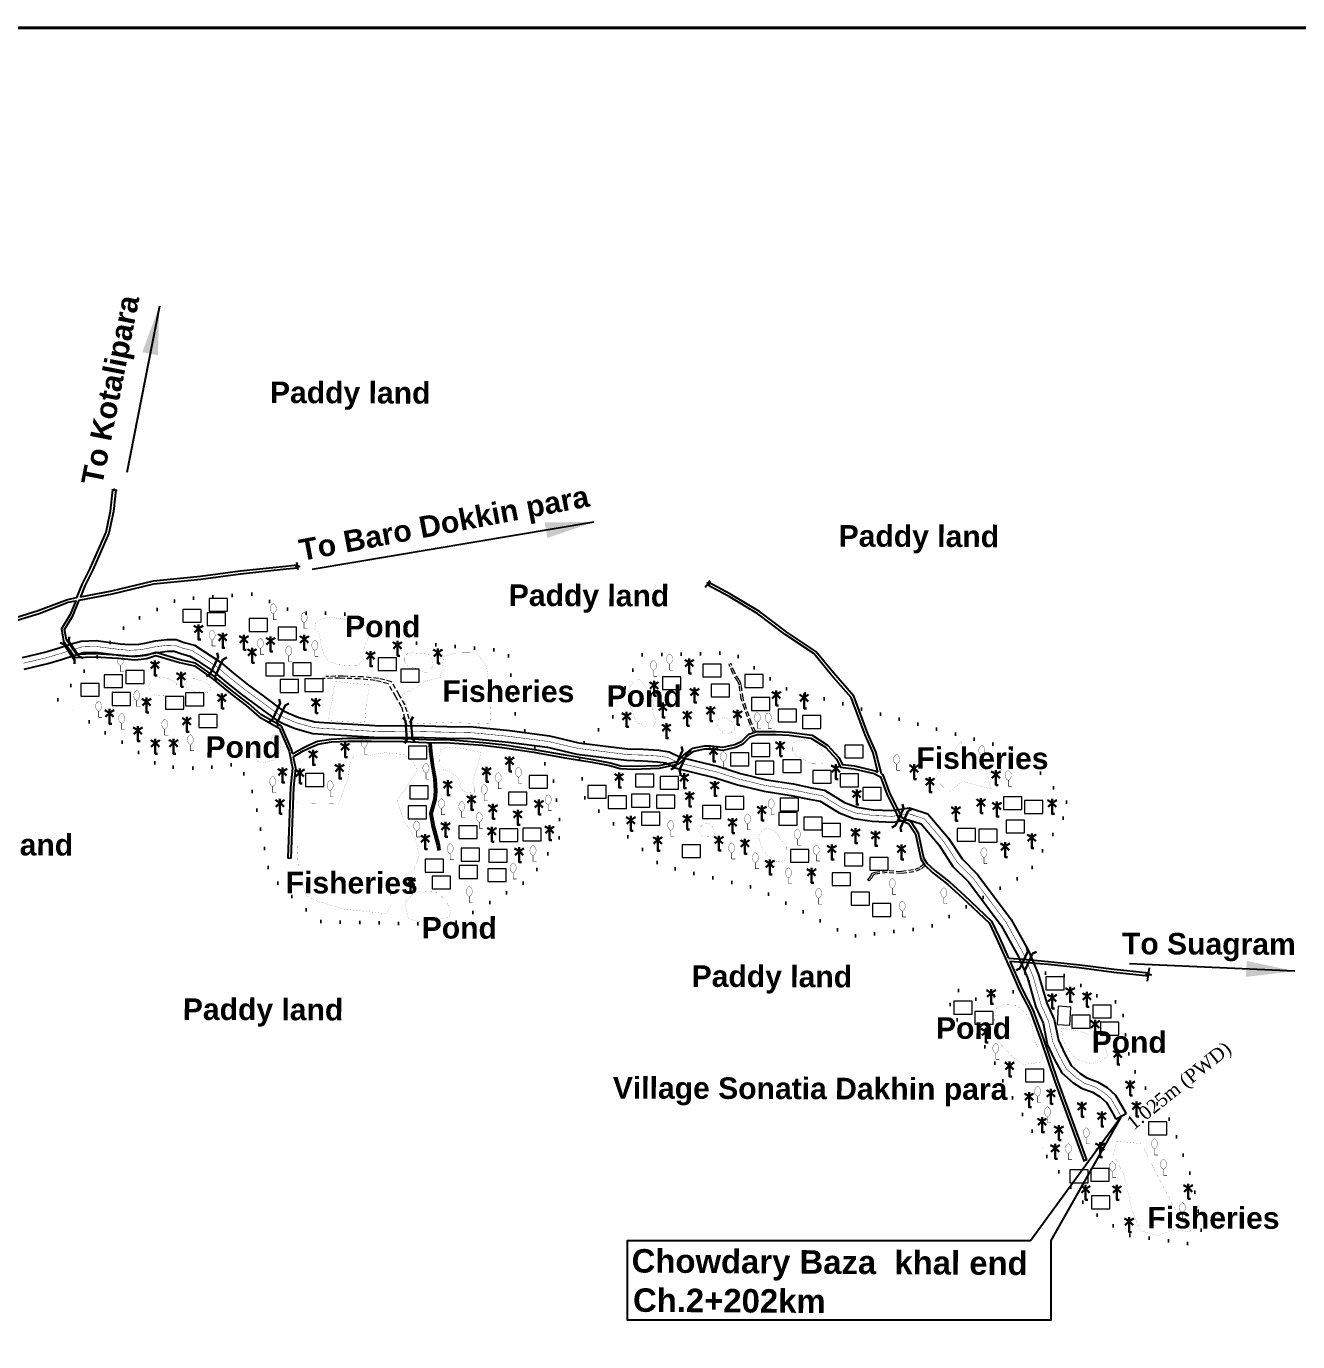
# Model space of a CAD drawing. Header units: millimetres. Extents: x -60726 to 103, y -105149 to -48.
# Drawn here: x -53379 to -52068, y -101695 to -100337 of the extents above; entities that cross this region are included whole.
import ezdxf

# ---------------------------------------------------------------- set-up
doc = ezdxf.new("R2010")
doc.units = ezdxf.units.MM
doc.header["$MEASUREMENT"] = 0
for name, pattern in [('DASHED2', [0.375, 0.25, -0.125]), ('DOT2', [0.125, 0, -0.125]), ('HIDDENX2', [0.75, 0.5, -0.25]), ('PHANTOM2', [1.25, 0.625, -0.125, 0.125, -0.125, 0.125, -0.125])]:
    doc.linetypes.add(name, pattern=pattern)
for name, color, linetype in [('BC RD', 31, 'Continuous'), ('boundary', 7, 'Continuous'), ('HBB RD', 241, 'Continuous'), ('Home Stead', 151, 'Continuous'), ('Khal', 4, 'Continuous'), ('Proposed khal', 1, 'Continuous'), ('TEXT', 5, 'Continuous'), ('Trees', 77, 'Continuous')]:
    doc.layers.add(name, color=color, linetype=linetype)
for name, color, linetype, lineweight in [('Bridge or Culvert', 7, 'Continuous', 25), ('Earthan Road', 7, 'DASHED2', 9), ('HOUSE', 144, 'Continuous', 18), ('OUTLINE', 7, 'Continuous', 15), ('Pond or Ditch', 7, 'Continuous', 9)]:
    doc.layers.add(name, color=color, linetype=linetype, lineweight=lineweight)
doc.styles.add('b', font='times.ttf')
doc.styles.get("Standard").update_dxf_attribs({"font": 'arial.ttf'})
doc.styles.add('sum', font='arialbd.ttf')
doc.dimstyles.get("Standard").update_dxf_attribs({"dimtxt": 0.18, "dimasz": 0.18, "dimexe": 0.18, "dimexo": 0.0625, "dimgap": 0.09, "dimtad": 0, "dimtih": 1, "dimtoh": 1, "dimdec": 4, "dimzin": 0, "dimdsep": 46, "dimtxsty": 'Standard', "dimblk": 'DATUMBLANK', "dimcen": 0.09, "dimadec": 0, "dimazin": 0, "dimtfac": 1, "dimtdec": 4, "dimtofl": 0, "dimtmove": 0, "dimatfit": 3, "dimfxl": 1, "dimtolj": 1, "dimtzin": 0, "dimarcsym": 0})

# ---------------------------------------------------------------- blocks, each defined once
blk = doc.blocks.new('A$C3B865840')
at = {"layer": 'Bridge or Culvert', "color": 7, "linetype": 'Continuous', "lineweight": 30}
for points in [[(0, 43.6), (13.8, 33.1), (91.3, 33.3), (105, 44.2)], [(0.2, 0), (13.9, 10.6), (91.4, 10.9), (105.2, 0.2)]]:
    blk.add_lwpolyline(points, dxfattribs=at)
blk = doc.blocks.new('A$C1E4700C2')
at = {"layer": 'Trees', "color": 3, "lineweight": 30}
blk.add_lwpolyline([(3.05, 9.9), (3.05, 0), (4.58, 0)], dxfattribs=at)
for centre, start, end in [((-8.91, -8.18), 41.24911, 62.67823), ((15.01, -8.18), 117.32177, 138.75089)]:
    blk.add_arc(centre, 19.42, start, end, dxfattribs=at)
blk = doc.blocks.new('A$C064D229B')
at = {"layer": 'Trees', "color": 3, "linetype": 'Continuous', "const_width": 0.179}
blk.add_lwpolyline([(1.97, 3.81, 0.606435), (1.97, 10.01, 0.606435)], format="xyb", close=True, dxfattribs=at)
at = {"layer": 'Trees', "color": 3, "linetype": 'Continuous', "const_width": 0.319}
for points in [[(1.97, 3.81), (1.97, 0.16)], [(1.97, 0.16), (4.13, 0.16)]]:
    blk.add_lwpolyline(points, dxfattribs=at)
blk = doc.blocks.new('_DatumBlank')
at = {"color": 0, "linetype": 'ByBlock', "lineweight": -2}
for p, q in [((0, 0.577), (-1, 0)), ((0, -0.577), (0, 0.577)), ((-1, 0), (0, -0.577))]:
    blk.add_line(p, q, dxfattribs=at)

msp = doc.modelspace()

# ---------------------------------------------------------------- linework, layer by layer
at = {"layer": 'BC RD', "lineweight": 25, "ltscale": 0.1}
for points in [[(-53404.7, -100951.8), (-53367.1, -100940.4), (-53336.9, -100928.8), (-53327.1, -100926.9), (-53321.7, -100913.5), (-53313.6, -100897), (-53297.1, -100859.4), (-53292.4, -100837.6), (-53290.2, -100815.6)], [(-53287.2, -100815.9), (-53289.4, -100838.1), (-53294.3, -100860.3), (-53310.9, -100898.3), (-53318.9, -100914.7), (-53323.5, -100926.2), (-53291.2, -100920), (-53248.3, -100909.6), (-53199.6, -100904.8), (-53158.8, -100899.3), (-53111.6, -100894.4), (-53099.9, -100893.2)], [(-53291.1, -100815.5), (-53289.1, -100815.7), (-53288.9, -100815.1), (-53289, -100816.4), (-53288.8, -100815.7), (-53285.8, -100816)], [(-53099.1, -100898.3), (-53099.5, -100895.2), (-53101.4, -100895), (-53097.7, -100894.8), (-53099.8, -100894.6), (-53100.2, -100890.7)], [(-53104.7, -101088), (-53105.4, -101084.3), (-53116.1, -101059.6), (-53137.5, -101047.5), (-53150.6, -101035.8), (-53165, -101025), (-53186.2, -101007.8), (-53204.7, -100994.6), (-53220.7, -100991.1), (-53245.8, -100983.7), (-53255.8, -100986.6), (-53267.3, -100988.2), (-53285, -100986.4), (-53308.3, -100984.9), (-53327.5, -100985.6), (-53338, -100970.6), (-53339.9, -100959.7), (-53331.4, -100945.7), (-53324.9, -100929.5), (-53290.6, -100922.9), (-53247.8, -100912.6), (-53199.2, -100907.8), (-53158.5, -100902.3), (-53111.3, -100897.4), (-53099.4, -100896.2)], [(-52679.1, -100916.3), (-52676.3, -100912.7), (-52677.3, -100911.6), (-52674.7, -100913.2), (-52675.9, -100912), (-52674, -100909.4)], [(-52501.1, -101106.9), (-52506, -101087.1), (-52514.1, -101068.5), (-52528.6, -101030), (-52549.2, -101006.6), (-52567.1, -100984.7), (-52596.6, -100965), (-52624.9, -100943.6), (-52655.3, -100925.6), (-52677, -100913.6)], [(-52497.5, -101108.9), (-52503.2, -101086.1), (-52511.3, -101067.4), (-52525.9, -101028.5), (-52546.9, -101004.6), (-52565.1, -100982.4), (-52594.9, -100962.6), (-52623.3, -100941.1), (-52653.9, -100923), (-52675.3, -100911.2)], [(-53403.6, -100954.6), (-53366.1, -100943.2), (-53336.1, -100931.7), (-53328.4, -100930.2), (-53334.1, -100944.3), (-53343, -100959.1), (-53340.9, -100971.8), (-53329, -100988.6), (-53308.4, -100987.9), (-53285.3, -100989.4), (-53267.2, -100991.3), (-53255.1, -100989.6), (-53245.8, -100986.8), (-53221.4, -100994), (-53205.9, -100997.4), (-53188.1, -101010.2), (-53166.9, -101027.3), (-53152.5, -101038.1), (-53139.3, -101050), (-53118.4, -101061.7), (-53108.3, -101085.2), (-53104.8, -101102.9), (-53106.8, -101122.4), (-53109.6, -101195.5)], [(-53104.7, -101088), (-53095.1, -101082.5), (-53086.9, -101078.5), (-53079.2, -101075.1), (-53064.9, -101072.9), (-53047.7, -101071.9), (-53023.5, -101071.9), (-52991, -101072.4), (-52958.7, -101073.8), (-52946.9, -101073.3), (-52932.6, -101074.3), (-52908.1, -101076.3), (-52885.7, -101079), (-52855.4, -101083.6), (-52823.6, -101089.3), (-52795.2, -101093.8), (-52777.1, -101097.3), (-52766.2, -101100.5), (-52753.9, -101101), (-52726.7, -101100), (-52707.9, -101095.9), (-52701.3, -101089.3), (-52691.9, -101082.4), (-52680, -101079.9), (-52673.2, -101080), (-52660.9, -101081.2), (-52648.7, -101078.6), (-52641.5, -101075), (-52634.3, -101067.9), (-52626.2, -101065.2), (-52605.9, -101065.1), (-52592.4, -101065.8), (-52569, -101069), (-52553.1, -101079.1), (-52541.2, -101091.8), (-52537.5, -101099), (-52525.3, -101100.5), (-52503.8, -101105.5), (-52501.1, -101106.9)], [(-53104.1, -101091.1), (-53093.7, -101085.1), (-53085.6, -101081.2), (-53078.3, -101078), (-53064.6, -101075.9), (-53047.6, -101074.9), (-53023.5, -101074.9), (-52991.1, -101075.4), (-52958.7, -101076.8), (-52946.9, -101076.3), (-52932.8, -101077.3), (-52908.4, -101079.3), (-52886.1, -101082), (-52855.9, -101086.5), (-52824.1, -101092.2), (-52795.8, -101096.8), (-52777.8, -101100.2), (-52766.7, -101103.4), (-52753.9, -101104), (-52726.3, -101103), (-52706.4, -101098.6), (-52699.3, -101091.6), (-52690.6, -101085.2), (-52679.7, -101082.9), (-52673.3, -101083), (-52660.8, -101084.3), (-52647.7, -101081.4), (-52639.7, -101077.5), (-52632.7, -101070.5), (-52625.7, -101068.2), (-52605.9, -101068.1), (-52592.7, -101068.7), (-52570.1, -101071.9), (-52555, -101081.4), (-52543.6, -101093.5), (-52539.5, -101101.8), (-52525.8, -101103.5), (-52504.9, -101108.3), (-52498.3, -101111.8), (-52491.5, -101130.5), (-52483.8, -101145.4), (-52479.1, -101155.7), (-52469.3, -101160.5), (-52462.4, -101170.7), (-52456.7, -101196.6), (-52453, -101202.7), (-52444.4, -101210.8), (-52428.9, -101222.9), (-52414.2, -101236.3), (-52386.3, -101262.4), (-52378.3, -101279.3), (-52363.6, -101312.4), (-52354.9, -101332.3), (-52344, -101353.4), (-52332.9, -101383.5), (-52318.7, -101426.3), (-52288.8, -101508)], [(-53104.1, -101091.1), (-53101.8, -101102.8), (-53103.8, -101122.6), (-53106.6, -101195.7)], [(-52497.5, -101108.9), (-52495.9, -101109.7), (-52488.8, -101129.3), (-52481.1, -101144.1), (-52476.8, -101153.5), (-52467.2, -101158.1), (-52459.6, -101169.5), (-52453.9, -101195.5), (-52450.7, -101200.8), (-52442.4, -101208.5), (-52427, -101220.6), (-52412.2, -101234.1), (-52383.8, -101260.6), (-52375.5, -101278.1), (-52366.3, -101298.9)], [(-53110.1, -101195.5), (-53106.1, -101195.7)], [(-52366.3, -101298.9), (-52350.9, -101300.1), (-52325.3, -101302.3), (-52292.9, -101305.7), (-52257.3, -101310.4), (-52221.6, -101314.1)], [(-52364.9, -101302), (-52360.8, -101311.2), (-52352.2, -101331), (-52341.3, -101352.1), (-52330.1, -101382.5), (-52315.9, -101425.3), (-52286, -101507)], [(-52364.9, -101302), (-52351.1, -101303), (-52325.5, -101305.3), (-52293.3, -101308.6), (-52257.7, -101313.4), (-52222.1, -101317.1)], [(-52223, -101322.6), (-52222, -101316.2), (-52224.4, -101315.4), (-52219.2, -101316.1), (-52221.8, -101315.3), (-52221, -101308.9)], [(-52289.2, -101508.2), (-52285.5, -101506.8)]]:
    msp.add_lwpolyline(points, dxfattribs=at)
at = {"layer": 'boundary', "color": 0, "const_width": 2.96}
msp.add_lwpolyline([(-54504.6, -100339), (-51259.4, -100339), (-51259.4, -102652.2), (-54504.6, -102652.2), (-54504.6, -100339)], dxfattribs=at)
at = {"layer": 'Earthan Road', "color": 7, "linetype": 'HIDDENX2', "ltscale": 10}
for points in [[(-52629.3, -101065.7), (-52633.1, -101056.9), (-52638.8, -101041.4), (-52642, -101031.3), (-52643.3, -101023), (-52643.9, -101017.3), (-52645.9, -101012.8), (-52650.8, -101004.8), (-52654.6, -100995.4)], [(-52627.4, -101065.1), (-52631.3, -101056.2), (-52636.9, -101040.7), (-52640.1, -101030.8), (-52641.3, -101022.7), (-52641.9, -101016.8), (-52644.1, -101011.8), (-52649, -101003.9), (-52652.8, -100994.7)], [(-52986.4, -101059.1), (-52992.3, -101039.4), (-52998.3, -101029.2), (-53002, -101022.8), (-53006.1, -101015.8), (-53019.6, -101012.3), (-53036, -101010.8), (-53056.1, -101010.1), (-53073.8, -101010.3)], [(-52982.4, -101059.1), (-52988.9, -101037.3), (-52994.8, -101027.1), (-52998.6, -101020.7), (-53002.7, -101013.8), (-53016.2, -101010.3), (-53032.6, -101008.8), (-53052.7, -101008), (-53070.3, -101008.3)], [(-52453.5, -101201.8), (-52458.3, -101205.8), (-52464.4, -101207.9), (-52477.1, -101209.7), (-52491.6, -101208.7), (-52504.2, -101210.5), (-52507.4, -101211.7), (-52509.1, -101214.8), (-52511.7, -101218)], [(-52452.3, -101203.4), (-52457.3, -101207.6), (-52463.9, -101209.9), (-52477, -101211.7), (-52491.5, -101210.7), (-52503.7, -101212.4), (-52506, -101213.3), (-52507.4, -101215.9), (-52510.2, -101219.3)], [(-52510.2, -101219.3), (-52511.7, -101218)]]:
    msp.add_lwpolyline(points, dxfattribs=at)
at = {"layer": 'HBB RD', "lineweight": 25, "ltscale": 0.1}
for points in [[(-52964, -101077.1), (-52963.5, -101085.4), (-52961.6, -101099.9), (-52959.1, -101114.4), (-52958.2, -101126.7), (-52958.9, -101134.9), (-52963.3, -101149.6), (-52960.7, -101163.3), (-52955.6, -101182.3), (-52954.7, -101187.8)], [(-52962, -101077.2), (-52961.5, -101085.3), (-52959.6, -101099.6), (-52957.1, -101114.2), (-52956.2, -101126.7), (-52956.9, -101135.3), (-52961.2, -101149.7), (-52958.8, -101162.9), (-52953.6, -101181.9), (-52952.7, -101187.5)]]:
    msp.add_lwpolyline(points, dxfattribs=at)
at = {"layer": 'Home Stead', "color": 7, "linetype": 'DOT2', "lineweight": 50, "ltscale": 159.474072, "flags": 128}
for points in [[(-53346.8, -101032.4), (-53275.1, -100953.9), (-53222.5, -100928.7), (-53146.7, -100923.2), (-53100.3, -100943), (-53054.1, -100943), (-53028.1, -100951), (-52980.8, -100973.7), (-52882.5, -100981.9), (-52875, -101048), (-52836.3, -101112.6), (-52827.2, -101171.4), (-52860.1, -101217.6), (-52940.5, -101264.3), (-53077.7, -101261.2), (-53128.3, -101213.8), (-53144.4, -101131.8), (-53159.7, -101098.2), (-53198.8, -101103.5), (-53241, -101101.2), (-53279.3, -101076.7), (-53296.9, -101067.5), (-53346.8, -101032.4)], [(-52774.4, -101050), (-52810.4, -101082.5), (-52803.1, -101134.9), (-52725, -101203.3), (-52625, -101227.2), (-52529.2, -101276.5), (-52449, -101267.6), (-52344.9, -101210.1), (-52302.5, -101142.4), (-52353.2, -101086), (-52598.4, -101020.3), (-52650.4, -100984.1), (-52747.2, -100986.1), (-52774.4, -101050)], [(-52326.7, -101503.5), (-52307.3, -101528.3), (-52283.6, -101558.5), (-52244.1, -101584.6), (-52180.4, -101593.4), (-52167.2, -101578.9), (-52176.5, -101528.4), (-52199.3, -101466.7), (-52223.6, -101435.5), (-52240.6, -101408.8), (-52247.9, -101363.7), (-52248, -101346.5), (-52279.1, -101336.6), (-52300.6, -101320.5), (-52317.7, -101313), (-52335.6, -101315.2), (-52354.9, -101332.3), (-52390.1, -101339.7), (-52397.4, -101342.7), (-52420.4, -101330.9), (-52428.9, -101352.7), (-52407.1, -101375.1), (-52385.9, -101395.1), (-52371.5, -101426.9), (-52326.7, -101503.5)]]:
    msp.add_lwpolyline(points, dxfattribs=at)
at = {"layer": 'HOUSE'}
for points in [[(-53190.8, -100941), (-53171.9, -100941), (-53171.9, -100927.8), (-53190.8, -100927.8), (-53190.8, -100941)], [(-53217.9, -100952.3), (-53199, -100952.3), (-53199, -100939.1), (-53217.9, -100939.1), (-53217.9, -100952.3)], [(-53192.7, -100955.8), (-53173.8, -100955.8), (-53173.8, -100942.5), (-53192.7, -100942.5), (-53192.7, -100955.8)], [(-53149.6, -100961.9), (-53130.7, -100961.9), (-53130.7, -100948.6), (-53149.6, -100948.6), (-53149.6, -100961.9)], [(-53119.6, -100970.6), (-53100.7, -100970.6), (-53100.7, -100957.4), (-53119.6, -100957.4), (-53119.6, -100970.6)], [(-53132.2, -101007.8), (-53113.3, -101007.8), (-53113.3, -100994.5), (-53132.2, -100994.5), (-53132.2, -101007.8)], [(-53104.6, -101007.4), (-53085.7, -101007.4), (-53085.7, -100994.2), (-53104.6, -100994.2), (-53104.6, -101007.4)], [(-53016.4, -101002.1), (-52997.5, -101002.1), (-52997.5, -100988.9), (-53016.4, -100988.9), (-53016.4, -101002.1)], [(-52681.6, -101008.7), (-52662.7, -101008.7), (-52662.7, -100995.5), (-52681.6, -100995.5), (-52681.6, -101008.7)], [(-53299.1, -101019.8), (-53280.2, -101019.8), (-53280.2, -101006.6), (-53299.1, -101006.6), (-53299.1, -101019.8)], [(-53276.6, -101015.4), (-53257.7, -101015.4), (-53257.7, -101002.2), (-53276.6, -101002.2), (-53276.6, -101015.4)], [(-53117.5, -101024.7), (-53098.6, -101024.7), (-53098.6, -101011.4), (-53117.5, -101011.4), (-53117.5, -101024.7)], [(-53092.2, -101023.8), (-53073.3, -101023.8), (-53073.3, -101010.6), (-53092.2, -101010.6), (-53092.2, -101023.8)], [(-52993.2, -101014.2), (-52974.3, -101014.2), (-52974.3, -101000.9), (-52993.2, -101000.9), (-52993.2, -101014.2)], [(-52723.2, -101021.9), (-52704.3, -101021.9), (-52704.3, -101008.6), (-52723.2, -101008.6), (-52723.2, -101021.9)], [(-52638.2, -101019.7), (-52619.3, -101019.7), (-52619.3, -101006.4), (-52638.2, -101006.4), (-52638.2, -101019.7)], [(-53323.2, -101028.7), (-53304.3, -101028.7), (-53304.3, -101015.5), (-53323.2, -101015.5), (-53323.2, -101028.7)], [(-53290.9, -101038.2), (-53272, -101038.2), (-53272, -101025), (-53290.9, -101025), (-53290.9, -101038.2)], [(-53215.1, -101038.6), (-53196.2, -101038.6), (-53196.2, -101025.3), (-53215.1, -101025.3), (-53215.1, -101038.6)], [(-52673.1, -101029.3), (-52654.2, -101029.3), (-52654.2, -101016.1), (-52673.1, -101016.1), (-52673.1, -101029.3)], [(-53235.9, -101042.2), (-53217, -101042.2), (-53217, -101028.9), (-53235.9, -101028.9), (-53235.9, -101042.2)], [(-52631.4, -101043.3), (-52612.5, -101043.3), (-52612.5, -101030.1), (-52631.4, -101030.1), (-52631.4, -101043.3)], [(-53201.3, -101061), (-53182.4, -101061), (-53182.4, -101047.7), (-53201.3, -101047.7), (-53201.3, -101061)], [(-52603.8, -101055.2), (-52584.9, -101055.2), (-52584.9, -101041.9), (-52603.8, -101041.9), (-52603.8, -101055.2)], [(-52578.9, -101062), (-52560, -101062), (-52560, -101048.7), (-52578.9, -101048.7), (-52578.9, -101062)], [(-52985.2, -101093.4), (-52966.3, -101093.4), (-52966.3, -101080.1), (-52985.2, -101080.1), (-52985.2, -101093.4)], [(-52631.3, -101090.8), (-52612.4, -101090.8), (-52612.4, -101077.5), (-52631.3, -101077.5), (-52631.3, -101090.8)], [(-52535, -101092.4), (-52516.1, -101092.4), (-52516.1, -101079.2), (-52535, -101079.2), (-52535, -101092.4)], [(-52653.1, -101100.4), (-52634.2, -101100.4), (-52634.2, -101087.2), (-52653.1, -101087.2), (-52653.1, -101100.4)], [(-52599.1, -101107.5), (-52580.2, -101107.5), (-52580.2, -101094.3), (-52599.1, -101094.3), (-52599.1, -101107.5)], [(-53091.3, -101121.7), (-53072.4, -101121.7), (-53072.4, -101108.5), (-53091.3, -101108.5), (-53091.3, -101121.7)], [(-52627.2, -101109.1), (-52608.3, -101109.1), (-52608.3, -101095.8), (-52627.2, -101095.8), (-52627.2, -101109.1)], [(-52568.1, -101118.4), (-52549.2, -101118.4), (-52549.2, -101105.2), (-52568.1, -101105.2), (-52568.1, -101118.4)], [(-52539.9, -101122.1), (-52521, -101122.1), (-52521, -101108.9), (-52539.9, -101108.9), (-52539.9, -101122.1)], [(-52983.9, -101134.5), (-52965, -101134.5), (-52965, -101121.3), (-52983.9, -101121.3), (-52983.9, -101134.5)], [(-52860.7, -101123.5), (-52841.8, -101123.5), (-52841.8, -101110.3), (-52860.7, -101110.3), (-52860.7, -101123.5)], [(-52800.2, -101134), (-52781.3, -101134), (-52781.3, -101120.8), (-52800.2, -101120.8), (-52800.2, -101134)], [(-52751, -101122.3), (-52732.1, -101122.3), (-52732.1, -101109.1), (-52751, -101109.1), (-52751, -101122.3)], [(-52725.7, -101124.7), (-52706.8, -101124.7), (-52706.8, -101111.5), (-52725.7, -101111.5), (-52725.7, -101124.7)], [(-52881.9, -101140.9), (-52863, -101140.9), (-52863, -101127.7), (-52881.9, -101127.7), (-52881.9, -101140.9)], [(-52779.1, -101144.6), (-52760.2, -101144.6), (-52760.2, -101131.3), (-52779.1, -101131.3), (-52779.1, -101144.6)], [(-52755.2, -101143.1), (-52736.3, -101143.1), (-52736.3, -101129.9), (-52755.2, -101129.9), (-52755.2, -101143.1)], [(-52729.3, -101144.1), (-52710.4, -101144.1), (-52710.4, -101130.9), (-52729.3, -101130.9), (-52729.3, -101144.1)], [(-52658.1, -101145.2), (-52639.2, -101145.2), (-52639.2, -101132), (-52658.1, -101132), (-52658.1, -101145.2)], [(-52601.7, -101147), (-52582.8, -101147), (-52582.8, -101133.7), (-52601.7, -101133.7), (-52601.7, -101147)], [(-52516.6, -101136), (-52497.7, -101136), (-52497.7, -101122.8), (-52516.6, -101122.8), (-52516.6, -101136)], [(-52371.6, -101145.6), (-52352.7, -101145.6), (-52352.7, -101132.4), (-52371.6, -101132.4), (-52371.6, -101145.6)], [(-52985.6, -101155.1), (-52966.7, -101155.1), (-52966.7, -101141.9), (-52985.6, -101141.9), (-52985.6, -101155.1)], [(-52744.7, -101161.6), (-52725.8, -101161.6), (-52725.8, -101148.3), (-52744.7, -101148.3), (-52744.7, -101161.6)], [(-52682, -101154.8), (-52663.1, -101154.8), (-52663.1, -101141.5), (-52682, -101141.5), (-52682, -101154.8)], [(-52603.1, -101161.7), (-52584.2, -101161.7), (-52584.2, -101148.5), (-52603.1, -101148.5), (-52603.1, -101161.7)], [(-52349.9, -101149.6), (-52331, -101149.6), (-52331, -101136.3), (-52349.9, -101136.3), (-52349.9, -101149.6)], [(-52933.3, -101175.6), (-52914.4, -101175.6), (-52914.4, -101162.4), (-52933.3, -101162.4), (-52933.3, -101175.6)], [(-52577.3, -101166.7), (-52558.4, -101166.7), (-52558.4, -101153.4), (-52577.3, -101153.4), (-52577.3, -101166.7)], [(-52558.4, -101173.3), (-52539.5, -101173.3), (-52539.5, -101160.1), (-52558.4, -101160.1), (-52558.4, -101173.3)], [(-52368.6, -101169.7), (-52349.7, -101169.7), (-52349.7, -101156.5), (-52368.6, -101156.5), (-52368.6, -101169.7)], [(-52891.2, -101178.7), (-52872.3, -101178.7), (-52872.3, -101165.5), (-52891.2, -101165.5), (-52891.2, -101178.7)], [(-52867.2, -101177.9), (-52848.3, -101177.9), (-52848.3, -101164.7), (-52867.2, -101164.7), (-52867.2, -101177.9)], [(-52419.4, -101178.3), (-52400.5, -101178.3), (-52400.5, -101165.1), (-52419.4, -101165.1), (-52419.4, -101178.3)], [(-52397, -101179.2), (-52378.1, -101179.2), (-52378.1, -101166), (-52397, -101166), (-52397, -101179.2)], [(-52931, -101198.7), (-52912.1, -101198.7), (-52912.1, -101185.5), (-52931, -101185.5), (-52931, -101198.7)], [(-52902.2, -101200), (-52883.3, -101200), (-52883.3, -101186.7), (-52902.2, -101186.7), (-52902.2, -101200)], [(-52703, -101195.2), (-52684.1, -101195.2), (-52684.1, -101181.9), (-52703, -101181.9), (-52703, -101195.2)], [(-52591.2, -101199.9), (-52572.3, -101199.9), (-52572.3, -101186.7), (-52591.2, -101186.7), (-52591.2, -101199.9)], [(-52535.4, -101203.8), (-52516.5, -101203.8), (-52516.5, -101190.5), (-52535.4, -101190.5), (-52535.4, -101203.8)], [(-52968.1, -101210.1), (-52949.2, -101210.1), (-52949.2, -101196.9), (-52968.1, -101196.9), (-52968.1, -101210.1)], [(-52933, -101216.7), (-52914.1, -101216.7), (-52914.1, -101203.4), (-52933, -101203.4), (-52933, -101216.7)], [(-52509.4, -101208.2), (-52490.5, -101208.2), (-52490.5, -101195), (-52509.4, -101195), (-52509.4, -101208.2)], [(-52960.6, -101227.4), (-52941.7, -101227.4), (-52941.7, -101214.2), (-52960.6, -101214.2), (-52960.6, -101227.4)], [(-52903.4, -101220), (-52884.5, -101220), (-52884.5, -101206.8), (-52903.4, -101206.8), (-52903.4, -101220)], [(-52548.1, -101224.1), (-52529.2, -101224.1), (-52529.2, -101210.9), (-52548.1, -101210.9), (-52548.1, -101224.1)], [(-52528.7, -101244.1), (-52509.8, -101244.1), (-52509.8, -101230.8), (-52528.7, -101230.8), (-52528.7, -101244.1)], [(-52506.5, -101255.8), (-52487.6, -101255.8), (-52487.6, -101242.6), (-52506.5, -101242.6), (-52506.5, -101255.8)], [(-52328, -101331.5), (-52309.1, -101331.5), (-52309.1, -101318.3), (-52328, -101318.3), (-52328, -101331.5)], [(-52422.6, -101356.6), (-52403.7, -101356.6), (-52403.7, -101343.4), (-52422.6, -101343.4), (-52422.6, -101356.6)], [(-52315.2, -101348.6), (-52316.2, -101367.5), (-52303, -101368.2), (-52302, -101349.4), (-52315.2, -101348.6)], [(-52279.2, -101360.5), (-52260.3, -101360.5), (-52260.3, -101347.3), (-52279.2, -101347.3), (-52279.2, -101360.5)], [(-52401, -101367.1), (-52382.1, -101367.1), (-52382.1, -101353.9), (-52401, -101353.9), (-52401, -101367.1)], [(-52300.9, -101371), (-52282, -101371), (-52282, -101357.7), (-52300.9, -101357.7), (-52300.9, -101371)], [(-52271.4, -101378.3), (-52252.5, -101378.3), (-52252.5, -101365.1), (-52271.4, -101365.1), (-52271.4, -101378.3)], [(-52348.7, -101426.5), (-52329.8, -101426.5), (-52329.8, -101413.3), (-52348.7, -101413.3), (-52348.7, -101426.5)], [(-52221.9, -101481.1), (-52203, -101481.1), (-52203, -101467.8), (-52221.9, -101467.8), (-52221.9, -101481.1)], [(-52281.3, -101529), (-52262.4, -101529), (-52262.4, -101515.8), (-52281.3, -101515.8), (-52281.3, -101529)], [(-52303.2, -101530.7), (-52284.3, -101530.7), (-52284.3, -101517.5), (-52303.2, -101517.5), (-52303.2, -101530.7)], [(-52280.6, -101557.5), (-52261.7, -101557.5), (-52261.7, -101544.3), (-52280.6, -101544.3), (-52280.6, -101557.5)]]:
    msp.add_lwpolyline(points, dxfattribs=at)
at = {"layer": 'Pond or Ditch', "color": 4, "const_width": 0.0842}
for points in [[(-53078, -100962.4), (-53082.4, -100959.5), (-53081, -100953.5), (-53074.9, -100948.6), (-53066.5, -100947.1), (-53052.6, -100949.2), (-53037.9, -100952.2), (-53030.2, -100956.1), (-53025.9, -100963.2), (-53026.3, -100967.3), (-53029.1, -100974.4), (-53031.8, -100981.9), (-53033.2, -100991.8), (-53036.7, -100997.5), (-53047.1, -100996.9), (-53057.7, -100996.2), (-53067.6, -100992.5), (-53071.5, -100987.2), (-53074.3, -100979.8), (-53076.1, -100972.7), (-53076.4, -100969), (-53078, -100962.4)], [(-52980.2, -101057.4), (-52983.8, -101047.7), (-52991.6, -101026.8), (-52981.4, -101022), (-52967.7, -101013), (-52952.2, -101009.3), (-52950.2, -100997.6), (-52949.1, -100988), (-52935.4, -100984), (-52914.7, -100983.8), (-52904.6, -100998.2), (-52902.2, -101018.1), (-52900, -101057.3), (-52946.1, -101055.6), (-52980.2, -101057.4)], [(-52989.6, -100993.1), (-52989.7, -100987.9), (-52986.2, -100984.6), (-52981, -100983.9), (-52965, -100985.2), (-52961.2, -100989.1), (-52959.6, -100996.2), (-52961.9, -101001.1), (-52967.1, -101004.6), (-52970.7, -101003), (-52974.3, -101000.9), (-52980.7, -100998.7), (-52984.5, -100998.9), (-52989.6, -100993.1)], [(-53253.2, -101018.2), (-53250.9, -101011.5), (-53245.9, -101009), (-53232.9, -101010.1), (-53224.1, -101015.6), (-53224.4, -101022.8), (-53229.2, -101027.7), (-53237.9, -101027.9), (-53243.1, -101028.4), (-53247.7, -101026.5), (-53251.2, -101023), (-53253.2, -101018.2)], [(-53215.4, -101014.4), (-53212.5, -101010.5), (-53205, -101010.8), (-53196.3, -101013.4), (-53190, -101017.5), (-53189.4, -101021.8), (-53193, -101025), (-53196.9, -101024.5), (-53205.4, -101023.8), (-53213.5, -101021.7), (-53214.3, -101020.5), (-53215.4, -101014.4)], [(-53064.3, -101035.5), (-53061.8, -101018.5), (-53060.8, -101013.3), (-53045.2, -101015.2), (-53024.9, -101017.1), (-53028.7, -101036.1), (-53030.3, -101056), (-53040.9, -101055.5), (-53067.6, -101053.9), (-53066.4, -101042.4), (-53064.3, -101035.5)], [(-52758.8, -101029.2), (-52757.3, -101020), (-52753.3, -101013.7), (-52747.7, -101010.8), (-52744.6, -101013.1), (-52735.2, -101026.3), (-52732.7, -101036.1), (-52733.4, -101044.6), (-52729.9, -101054.4), (-52732.7, -101060), (-52740.3, -101060.1), (-52750.1, -101055.7), (-52755.2, -101041.8), (-52756.7, -101037.7), (-52758.8, -101029.2)], [(-52665.9, -101061.7), (-52666.2, -101057.8), (-52666.2, -101053.7), (-52662.8, -101050.7), (-52656.6, -101051.7), (-52652, -101054.4), (-52648.5, -101059), (-52649.4, -101063), (-52653, -101066.7), (-52656, -101067.2), (-52659.2, -101067.2), (-52665.9, -101061.7)], [(-53144, -101089.2), (-53133.6, -101087.6), (-53129.3, -101080.4), (-53126.6, -101072.6), (-53123.6, -101066.4), (-53118.6, -101070.9), (-53116.5, -101078.8), (-53118.3, -101086.6), (-53123.7, -101094.4), (-53130.2, -101096.3), (-53136.7, -101097.3), (-53140.7, -101096.1), (-53144, -101089.2)], [(-52952.7, -101099.7), (-52953, -101090.9), (-52951.8, -101083.8), (-52945.2, -101080.9), (-52924.7, -101083.4), (-52910.5, -101086.9), (-52913, -101096.7), (-52915.6, -101105.1), (-52918.8, -101117.4), (-52916.8, -101123.9), (-52916.8, -101128.3), (-52923.2, -101127.9), (-52928.7, -101127.1), (-52930.9, -101122.9), (-52932.3, -101116.3), (-52936.1, -101110.8), (-52943, -101105.7), (-52948.8, -101104.7), (-52952.7, -101099.7)], [(-52588.8, -101085.5), (-52588.7, -101078), (-52586.6, -101075.4), (-52578, -101073.5), (-52573, -101074.6), (-52562.3, -101079.9), (-52558.6, -101084), (-52556.6, -101090.4), (-52556.7, -101095.2), (-52559.2, -101098.6), (-52569, -101098.4), (-52579.8, -101092.7), (-52585.4, -101090.2), (-52588.8, -101085.5)], [(-52442.6, -101113.5), (-52415.6, -101075.2), (-52401.3, -101105), (-52390.6, -101103.3), (-52384.1, -101124.5), (-52414.1, -101116.5), (-52428, -101127.7), (-52442.6, -101113.5)], [(-53057.2, -101139.5), (-53047.6, -101113.4), (-53045.7, -101098.8), (-53041.5, -101090), (-53027.5, -101090), (-53009.3, -101087), (-52989.2, -101088.9), (-52980.7, -101096.1), (-52976, -101104.6), (-52985.4, -101120), (-52996.9, -101136.5), (-52990.1, -101156.9), (-52978.5, -101174.8), (-52974.1, -101192.6), (-52979.6, -101208.6), (-52990, -101214.6), (-53003.7, -101221.4), (-53003.1, -101244.5), (-53008.1, -101253), (-53052.1, -101248.3), (-53079.8, -101239.8), (-53090.8, -101234.6), (-53098.8, -101206), (-53100.2, -101180.5), (-53100.1, -101138.7), (-53057.2, -101139.5)], [(-52686.9, -101166.1), (-52680.2, -101159.8), (-52676, -101159.5), (-52671.1, -101163.9), (-52669.1, -101170.4), (-52671.1, -101173.4), (-52678.4, -101173.9), (-52683.2, -101172.7), (-52685.1, -101170.8), (-52686.9, -101166.1)], [(-52621.6, -101182.3), (-52623.9, -101175.3), (-52622.9, -101170.6), (-52620.3, -101166.5), (-52616, -101165), (-52609.1, -101167.1), (-52604.8, -101170), (-52600.6, -101177.1), (-52595, -101184), (-52594.8, -101191.9), (-52597.1, -101197.7), (-52601.8, -101199.6), (-52607.7, -101198.4), (-52615.5, -101192.3), (-52619.2, -101188.1), (-52621.6, -101182.3)], [(-52985.4, -101257.6), (-52988.5, -101243.9), (-52985.7, -101237.2), (-52979.8, -101232.2), (-52971.8, -101229.9), (-52955.5, -101230.9), (-52946.7, -101239.2), (-52941.5, -101250), (-52943.2, -101256.7), (-52959.5, -101260), (-52976.6, -101260.9), (-52985.4, -101257.6)], [(-52378.9, -101350), (-52371, -101346.9), (-52357.9, -101347.5), (-52347.3, -101357.2), (-52342.6, -101366.2), (-52338.9, -101385.5), (-52330.7, -101401.6), (-52333.8, -101406.5), (-52340.9, -101407.4), (-52350.6, -101408.5), (-52361.9, -101401.2), (-52368.2, -101394.3), (-52374.4, -101387.8), (-52378.7, -101381.2), (-52380.5, -101362.8), (-52380.1, -101357.9), (-52378.9, -101350)], [(-52311.7, -101371.2), (-52293.7, -101374.1), (-52279.9, -101379), (-52268.3, -101386.1), (-52263.7, -101399.9), (-52272.4, -101406.3), (-52282.7, -101408), (-52296.7, -101402.7), (-52305.2, -101392.7), (-52310.5, -101383.2), (-52311.7, -101371.2)], [(-52254.5, -101487.7), (-52229, -101490.3), (-52213.8, -101521.4), (-52190.3, -101565.7), (-52177.7, -101581.5), (-52196.9, -101578.8), (-52211.6, -101585.3), (-52230.8, -101579.9), (-52239, -101558.6), (-52247.2, -101522.5), (-52258.1, -101501.7), (-52254.5, -101487.7)]]:
    msp.add_lwpolyline(points, dxfattribs=at)
at = {"layer": 'Proposed khal', "lineweight": 25, "ltscale": 0.1}
for points in [[(-53383.3, -100988.7), (-53360.3, -100983.2), (-53346.6, -100979.2), (-53331.7, -100974.4), (-53322.7, -100971.8), (-53307.4, -100971.3), (-53282.7, -100974.5), (-53272.9, -100975.3), (-53263.4, -100974.8), (-53257.2, -100973.8), (-53246.1, -100971.5), (-53234.3, -100970.2), (-53224.7, -100970.3), (-53216.4, -100973.2), (-53205.9, -100976.1), (-53196.8, -100981.7), (-53179.1, -100993.6), (-53165.5, -101004.9), (-53150.2, -101017.1), (-53133.7, -101029.3), (-53115.4, -101042.9), (-53108.8, -101046.2), (-53098.2, -101050.6), (-53081.8, -101055.2), (-53072.4, -101055.9), (-53054.2, -101056.9), (-53014.2, -101059.3), (-52980.2, -101059), (-52945.8, -101059.8), (-52918.4, -101060.4), (-52880.6, -101064.2), (-52839.6, -101069.5), (-52809.4, -101076.6), (-52779.2, -101080.4), (-52759.3, -101082.9), (-52743, -101083.4), (-52727.1, -101084.4), (-52716.3, -101085.9), (-52705, -101091.6), (-52690.9, -101095), (-52665.2, -101101.2), (-52642.8, -101108.4), (-52616, -101114.9), (-52588.2, -101119.2), (-52569.5, -101123.2), (-52556.1, -101125.7), (-52535.5, -101138.3), (-52522.6, -101143.3), (-52505.8, -101145.8), (-52486.6, -101146.6), (-52468.5, -101143.9), (-52449.5, -101150), (-52428.4, -101175), (-52414.2, -101196.6), (-52398.2, -101212.5), (-52363.7, -101258.9), (-52345.6, -101291.5), (-52335.6, -101315.2), (-52326.9, -101345.3), (-52319.2, -101362.3), (-52314.8, -101383.7), (-52308.4, -101397.7), (-52301.8, -101409.7), (-52292.3, -101418.1), (-52285.6, -101422.4), (-52274.6, -101426.4), (-52264.7, -101432.3), (-52255.9, -101440.3), (-52248.3, -101453.4), (-52245.1, -101459.3)], [(-53381.5, -101000.6), (-53357.2, -100994.8), (-53343, -100990.7), (-53328.2, -100985.8), (-53320.8, -100983.7), (-53307.9, -100983.3), (-53284, -100986.4), (-53273.1, -100987.3), (-53262.1, -100986.7), (-53255, -100985.6), (-53244.2, -100983.4), (-53233.7, -100982.2), (-53226.8, -100982.3), (-53220, -100984.7), (-53210.8, -100987.2), (-53203.3, -100991.8), (-53186.3, -101003.2), (-53173.1, -101014.2), (-53157.6, -101026.7), (-53140.9, -101038.9), (-53121.7, -101053.1), (-53113.8, -101057.1), (-53102.2, -101062), (-53083.9, -101067.1), (-53073.2, -101067.9), (-53054.9, -101068.9), (-53014.6, -101071.3), (-52980.3, -101071), (-52946.1, -101071.8), (-52919.2, -101072.4), (-52881.9, -101076.1), (-52841.8, -101081.4), (-52811.5, -101088.5), (-52780.7, -101092.3), (-52760.2, -101094.8), (-52743.6, -101095.4), (-52728.3, -101096.3), (-52719.9, -101097.5), (-52709.2, -101102.9), (-52693.7, -101106.6), (-52668.4, -101112.8), (-52646, -101120), (-52618.3, -101126.7), (-52590.4, -101131), (-52571.8, -101135), (-52560.5, -101137.1), (-52540.9, -101149.1), (-52525.7, -101155), (-52506.9, -101157.7), (-52485.9, -101158.6), (-52469.5, -101156.2), (-52456.4, -101160.4), (-52438, -101182.2), (-52423.6, -101204.2), (-52407.3, -101220.4), (-52373.8, -101265.4), (-52356.4, -101296.8), (-52346.9, -101319.2), (-52338.2, -101349.5), (-52330.7, -101366), (-52326.3, -101387.5), (-52319.1, -101403.1), (-52311.3, -101417.3), (-52299.6, -101427.6), (-52291, -101433.2), (-52279.7, -101437.3), (-52271.9, -101442), (-52265.4, -101447.9), (-52258.8, -101459.3), (-52255.6, -101465.1)], [(-52255.6, -101465.1), (-52245.1, -101459.3)]]:
    msp.add_lwpolyline(points, dxfattribs=at)
at = {"layer": 'Proposed khal', "color": 7, "linetype": 'PHANTOM2', "lineweight": 25, "ltscale": 10, "const_width": 0.5}
msp.add_lwpolyline([(-53382.4, -100994.6), (-53358.7, -100989), (-53344.8, -100984.9), (-53329.9, -100980.1), (-53321.7, -100977.7), (-53307.7, -100977.3), (-53283.4, -100980.4), (-53273, -100981.3), (-53262.8, -100980.8), (-53256.1, -100979.7), (-53245.2, -100977.4), (-53234, -100976.2), (-53225.7, -100976.3), (-53218.2, -100979), (-53208.3, -100981.6), (-53200.1, -100986.8), (-53182.7, -100998.4), (-53169.3, -101009.6), (-53153.9, -101021.9), (-53137.3, -101034.1), (-53118.5, -101048), (-53111.3, -101051.7), (-53100.2, -101056.3), (-53082.8, -101061.1), (-53072.8, -101061.9), (-53054.6, -101062.9), (-53014.4, -101065.3), (-52980.3, -101065), (-52945.9, -101065.8), (-52918.8, -101066.4), (-52881.3, -101070.1), (-52840.7, -101075.4), (-52810.4, -101082.5), (-52779.9, -101086.3), (-52759.7, -101088.9), (-52743.3, -101089.4), (-52727.7, -101090.4), (-52718.1, -101091.7), (-52707.1, -101097.3), (-52692.3, -101100.8), (-52666.8, -101107), (-52644.4, -101114.2), (-52617.1, -101120.8), (-52589.3, -101125.1), (-52570.6, -101129.1), (-52558.3, -101131.4), (-52538.2, -101143.7), (-52524.1, -101149.2), (-52506.3, -101151.7), (-52486.3, -101152.6), (-52469, -101150), (-52453, -101155.2), (-52433.2, -101178.6), (-52418.9, -101200.4), (-52402.8, -101216.5), (-52368.7, -101262.1), (-52351, -101294.2), (-52341.2, -101317.2), (-52332.6, -101347.4), (-52325, -101364.1), (-52320.6, -101385.6), (-52313.7, -101400.4), (-52306.5, -101413.5), (-52295.9, -101422.8), (-52288.3, -101427.8), (-52277.1, -101431.9), (-52268.3, -101437.2), (-52260.6, -101444.1), (-52253.5, -101456.3), (-52250.3, -101462.2)], dxfattribs=at)
at = {"layer": 'TEXT', "color": 7}
msp.add_lwpolyline([(-52343.5, -101590.1), (-52250.3, -101462.2), (-52322.6, -101590.1), (-52322.6, -101672.4), (-52759.2, -101672.4), (-52759.2, -101590.1), (-52759.2, -101590.1), (-52759.2, -101590.1)], close=True, dxfattribs=at)

# ---------------------------------------------------------------- block references
at = {"layer": 'Khal', "lineweight": 25, "ltscale": 0.1}
for name, p, xscale, yscale, zscale in [('A$C064D229B', (-53128, -100950), 1.687532133775676, 1.687532133775676, 1.687532133775676), ('A$C064D229B', (-53096.2, -100959.1), 1.687532133775676, 1.687532133775676, 1.687532133775676), ('A$C1E4700C2', (-53206.6, -100970.2), 1.56000000000131, 1.56000000000131, 1.56), ('A$C064D229B', (-53191.1, -100977.2), 1.687532133775676, 1.687532133775676, 1.687532133775676), ('A$C1E4700C2', (-53181.6, -100978.8), 1.56000000000131, 1.56000000000131, 1.56), ('A$C1E4700C2', (-53159.7, -100980.8), 1.56000000000131, 1.56000000000131, 1.56), ('A$C064D229B', (-53141.3, -100985.7), 1.687532133775676, 1.687532133775676, 1.687532133775676), ('A$C1E4700C2', (-53132.1, -100982.6), 1.56000000000131, 1.56000000000131, 1.56), ('A$C1E4700C2', (-53097.4, -100980.9), 1.56000000000131, 1.56000000000131, 1.56), ('A$C064D229B', (-53085.1, -100987.7), 1.687532133775676, 1.687532133775676, 1.687532133775676), ('A$C1E4700C2', (-53001.4, -100987), 1.56000000000131, 1.56000000000131, 1.56), ('A$C064D229B', (-53285.7, -101003.5), 1.687532133775676, 1.687532133775676, 1.687532133775676), ('A$C1E4700C2', (-53151.3, -100994.2), 1.56000000000131, 1.56000000000131, 1.56), ('A$C064D229B', (-53112, -100993.4), 1.687532133775676, 1.687532133775676, 1.687532133775676), ('A$C1E4700C2', (-53029.2, -100997.7), 1.56000000000131, 1.56000000000131, 1.56), ('A$C1E4700C2', (-52959.6, -100994.8), 1.56000000000131, 1.56000000000131, 1.56), ('A$C064D229B', (-52719.2, -101002), 1.687532133775676, 1.687532133775676, 1.687532133775676), ('A$C1E4700C2', (-53251.4, -101007.3), 1.56000000000131, 1.56000000000131, 1.56), ('A$C064D229B', (-52735.8, -101008.5), 1.687532133775676, 1.687532133775676, 1.687532133775676), ('A$C1E4700C2', (-52700.3, -101005.2), 1.56000000000131, 1.56000000000131, 1.56), ('A$C1E4700C2', (-53224.4, -101018.9), 1.56000000000131, 1.56000000000131, 1.56), ('A$C1E4700C2', (-52736.7, -101028.2), 1.56000000000131, 1.56000000000131, 1.56), ('A$C064D229B', (-53268.8, -101039.6), 1.687532133775676, 1.687532133775676, 1.687532133775676), ('A$C1E4700C2', (-53182.4, -101041.2), 1.56000000000131, 1.56000000000131, 1.56), ('A$C1E4700C2', (-52695, -101035.1), 1.56000000000131, 1.56000000000131, 1.56), ('A$C1E4700C2', (-52610.6, -101038.3), 1.56000000000131, 1.56000000000131, 1.56), ('A$C1E4700C2', (-52582, -101041.2), 1.56000000000131, 1.56000000000131, 1.56), ('A$C064D229B', (-53308.1, -101050.7), 1.687532133775676, 1.687532133775676, 1.687532133775676), ('A$C1E4700C2', (-53260.2, -101045.4), 1.56000000000131, 1.56000000000131, 1.56), ('A$C1E4700C2', (-53085.4, -101046), 1.56000000000131, 1.56000000000131, 1.56), ('A$C1E4700C2', (-52727.6, -101050.7), 1.56000000000131, 1.56000000000131, 1.56), ('A$C1E4700C2', (-52678.3, -101054.3), 1.56000000000131, 1.56000000000131, 1.56), ('A$C1E4700C2', (-53298.4, -101057.3), 1.56000000000131, 1.56000000000131, 1.56), ('A$C064D229B', (-53284.3, -101063.3), 1.687532133775676, 1.687532133775676, 1.687532133775676), ('A$C064D229B', (-53239.9, -101069.2), 1.687532133775676, 1.687532133775676, 1.687532133775676), ('A$C1E4700C2', (-53218.7, -101065.3), 1.56000000000131, 1.56000000000131, 1.56), ('A$C1E4700C2', (-52765, -101060.2), 1.56000000000131, 1.56000000000131, 1.56), ('A$C1E4700C2', (-52702.4, -101059.1), 1.56000000000131, 1.56000000000131, 1.56), ('A$C1E4700C2', (-52650.5, -101058.2), 1.56000000000131, 1.56000000000131, 1.56), ('A$C064D229B', (-52628.7, -101062.2), 1.687532133775676, 1.687532133775676, 1.687532133775676), ('A$C064D229B', (-52617.5, -101062.5), 1.687532133775676, 1.687532133775676, 1.687532133775676), ('A$C1E4700C2', (-53269.1, -101075), 1.56000000000131, 1.56000000000131, 1.56), ('A$C064D229B', (-53213.5, -101085.2), 1.687532133775676, 1.687532133775676, 1.687532133775676), ('A$C1E4700C2', (-52724, -101072), 1.56000000000131, 1.56000000000131, 1.56), ('A$C1E4700C2', (-53251.1, -101088.1), 1.56000000000131, 1.56000000000131, 1.56), ('A$C1E4700C2', (-53232.2, -101088), 1.56000000000131, 1.56000000000131, 1.56), ('A$C1E4700C2', (-53055.4, -101091.5), 1.56000000000131, 1.56000000000131, 1.56), ('A$C064D229B', (-53034.3, -101088.7), 1.687532133775676, 1.687532133775676, 1.687532133775676), ('A$C1E4700C2', (-52675.5, -101096), 1.56000000000131, 1.56000000000131, 1.56), ('A$C1E4700C2', (-52606.5, -101090.4), 1.56000000000131, 1.56000000000131, 1.56), ('A$C064D229B', (-52397.2, -101096.2), 1.687532133775676, 1.687532133775676, 1.687532133775676), ('A$C1E4700C2', (-53088.4, -101099.5), 1.56000000000131, 1.56000000000131, 1.56), ('A$C1E4700C2', (-52885.7, -101106.2), 1.56000000000131, 1.56000000000131, 1.56), ('A$C064D229B', (-52663.8, -101102.5), 1.687532133775676, 1.687532133775676, 1.687532133775676), ('A$C064D229B', (-52485.1, -101105.5), 1.687532133775676, 1.687532133775676, 1.687532133775676), ('A$C1E4700C2', (-53120, -101117.8), 1.56000000000131, 1.56000000000131, 1.56), ('A$C1E4700C2', (-53102, -101118.6), 1.56000000000131, 1.56000000000131, 1.56), ('A$C1E4700C2', (-53061.2, -101113.6), 1.56000000000131, 1.56000000000131, 1.56), ('A$C064D229B', (-52970.5, -101114.5), 1.687532133775676, 1.687532133775676, 1.687532133775676), ('A$C1E4700C2', (-52909.5, -101116.9), 1.56000000000131, 1.56000000000131, 1.56), ('A$C064D229B', (-52895.9, -101124.3), 1.687532133775676, 1.687532133775676, 1.687532133775676), ('A$C064D229B', (-52875.1, -101118.7), 1.687532133775676, 1.687532133775676, 1.687532133775676), ('A$C1E4700C2', (-52772.8, -101122.9), 1.56000000000131, 1.56000000000131, 1.56), ('A$C1E4700C2', (-52705.7, -101123.5), 1.56000000000131, 1.56000000000131, 1.56), ('A$C1E4700C2', (-52549.1, -101114.3), 1.56000000000131, 1.56000000000131, 1.56), ('A$C1E4700C2', (-52468.5, -101114.1), 1.56000000000131, 1.56000000000131, 1.56), ('A$C1E4700C2', (-52384.1, -101120.4), 1.56000000000131, 1.56000000000131, 1.56), ('A$C064D229B', (-52369.9, -101122), 1.687532133775676, 1.687532133775676, 1.687532133775676), ('A$C064D229B', (-53128.6, -101128.3), 1.687532133775676, 1.687532133775676, 1.687532133775676), ('A$C064D229B', (-53069.3, -101132.4), 1.687532133775676, 1.687532133775676, 1.687532133775676), ('A$C1E4700C2', (-52949.5, -101130.9), 1.56000000000131, 1.56000000000131, 1.56), ('A$C064D229B', (-52910.4, -101136.6), 1.687532133775676, 1.687532133775676, 1.687532133775676), ('A$C1E4700C2', (-52674.1, -101131.6), 1.56000000000131, 1.56000000000131, 1.56), ('A$C1E4700C2', (-52452.1, -101127.7), 1.56000000000131, 1.56000000000131, 1.56), ('A$C1E4700C2', (-53122.5, -101149.9), 1.56000000000131, 1.56000000000131, 1.56), ('A$C064D229B', (-52954.6, -101151.2), 1.687532133775676, 1.687532133775676, 1.687532133775676), ('A$C1E4700C2', (-52925.1, -101146), 1.56000000000131, 1.56000000000131, 1.56), ('A$C1E4700C2', (-52855.5, -101150.8), 1.56000000000131, 1.56000000000131, 1.56), ('A$C064D229B', (-52844.4, -101147.1), 1.687532133775676, 1.687532133775676, 1.687532133775676), ('A$C1E4700C2', (-52700, -101142.5), 1.56000000000131, 1.56000000000131, 1.56), ('A$C064D229B', (-52614.5, -101151.3), 1.687532133775676, 1.687532133775676, 1.687532133775676), ('A$C1E4700C2', (-52527.7, -101140.5), 1.56000000000131, 1.56000000000131, 1.56), ('A$C1E4700C2', (-52399.5, -101149.2), 1.56000000000131, 1.56000000000131, 1.56), ('A$C1E4700C2', (-52326.1, -101150.1), 1.56000000000131, 1.56000000000131, 1.56), ('A$C064D229B', (-52933.6, -101154.1), 1.687532133775676, 1.687532133775676, 1.687532133775676), ('A$C064D229B', (-52915.5, -101165.2), 1.687532133775676, 1.687532133775676, 1.687532133775676), ('A$C1E4700C2', (-52903, -101155.1), 1.56000000000131, 1.56000000000131, 1.56), ('A$C1E4700C2', (-52877.3, -101161.5), 1.56000000000131, 1.56000000000131, 1.56), ('A$C064D229B', (-52638.7, -101166.8), 1.687532133775676, 1.687532133775676, 1.687532133775676), ('A$C1E4700C2', (-52625.6, -101156.8), 1.56000000000131, 1.56000000000131, 1.56), ('A$C1E4700C2', (-52425.4, -101157.4), 1.56000000000131, 1.56000000000131, 1.56), ('A$C1E4700C2', (-52383.2, -101152.9), 1.56000000000131, 1.56000000000131, 1.56), ('A$C064D229B', (-52980.1, -101174.2), 1.687532133775676, 1.687532133775676, 1.687532133775676), ('A$C1E4700C2', (-52951.7, -101173.7), 1.56000000000131, 1.56000000000131, 1.56), ('A$C1E4700C2', (-52903.9, -101178.8), 1.56000000000131, 1.56000000000131, 1.56), ('A$C1E4700C2', (-52844.4, -101177.3), 1.56000000000131, 1.56000000000131, 1.56), ('A$C1E4700C2', (-52760.6, -101167.7), 1.56000000000131, 1.56000000000131, 1.56), ('A$C064D229B', (-52718, -101173.4), 1.687532133775676, 1.687532133775676, 1.687532133775676), ('A$C1E4700C2', (-52702.4, -101166.1), 1.56000000000131, 1.56000000000131, 1.56), ('A$C1E4700C2', (-52655.7, -101169.8), 1.56000000000131, 1.56000000000131, 1.56), ('A$C1E4700C2', (-52972.6, -101186.5), 1.56000000000131, 1.56000000000131, 1.56), ('A$C1E4700C2', (-52732.9, -101188.3), 1.56000000000131, 1.56000000000131, 1.56), ('A$C1E4700C2', (-52669.8, -101188), 1.56000000000131, 1.56000000000131, 1.56), ('A$C1E4700C2', (-52642.9, -101191.3), 1.56000000000131, 1.56000000000131, 1.56), ('A$C064D229B', (-52587.4, -101182.6), 1.687532133775676, 1.687532133775676, 1.687532133775676), ('A$C1E4700C2', (-52529, -101180.4), 1.56000000000131, 1.56000000000131, 1.56), ('A$C1E4700C2', (-52508.3, -101183.1), 1.56000000000131, 1.56000000000131, 1.56), ('A$C1E4700C2', (-52347.2, -101185.6), 1.56000000000131, 1.56000000000131, 1.56), ('A$C064D229B', (-52945.5, -101197.6), 1.687532133775676, 1.687532133775676, 1.687532133775676), ('A$C1E4700C2', (-52875.7, -101200), 1.56000000000131, 1.56000000000131, 1.56), ('A$C064D229B', (-52860.1, -101199.5), 1.687532133775676, 1.687532133775676, 1.687532133775676), ('A$C064D229B', (-52655.2, -101196.9), 1.687532133775676, 1.687532133775676, 1.687532133775676), ('A$C064D229B', (-52630.7, -101206.9), 1.687532133775676, 1.687532133775676, 1.687532133775676), ('A$C064D229B', (-52567.9, -101199), 1.687532133775676, 1.687532133775676, 1.687532133775676), ('A$C1E4700C2', (-52553.4, -101197.2), 1.56000000000131, 1.56000000000131, 1.56), ('A$C1E4700C2', (-52481.6, -101197), 1.56000000000131, 1.56000000000131, 1.56), ('A$C064D229B', (-52395, -101201.7), 1.687532133775676, 1.687532133775676, 1.687532133775676), ('A$C1E4700C2', (-52374.6, -101194.7), 1.56000000000131, 1.56000000000131, 1.56), ('A$C064D229B', (-52880.6, -101217.5), 1.687532133775676, 1.687532133775676, 1.687532133775676), ('A$C1E4700C2', (-52617.3, -101212.5), 1.56000000000131, 1.56000000000131, 1.56), ('A$C1E4700C2', (-52987.7, -101230.7), 1.56000000000131, 1.56000000000131, 1.56), ('A$C064D229B', (-52596.6, -101222.5), 1.687532133775676, 1.687532133775676, 1.687532133775676), ('A$C1E4700C2', (-52574.2, -101221.3), 1.56000000000131, 1.56000000000131, 1.56), ('A$C064D229B', (-52489.5, -101233.4), 1.687532133775676, 1.687532133775676, 1.687532133775676), ('A$C064D229B', (-52925.8, -101241.8), 1.687532133775676, 1.687532133775676, 1.687532133775676), ('A$C064D229B', (-52565.5, -101243.5), 1.687532133775676, 1.687532133775676, 1.687532133775676), ('A$C064D229B', (-52436.3, -101243.1), 1.687532133775676, 1.687532133775676, 1.687532133775676), ('A$C064D229B', (-52479.2, -101256.8), 1.687532133775676, 1.687532133775676, 1.687532133775676), ('A$C1E4700C2', (-52389, -101346.2), 1.56000000000131, 1.56000000000131, 1.56), ('A$C1E4700C2', (-52326, -101350.8), 1.56000000000131, 1.56000000000131, 1.56), ('A$C1E4700C2', (-52307.6, -101344), 1.56000000000131, 1.56000000000131, 1.56), ('A$C1E4700C2', (-52290.2, -101349.2), 1.56000000000131, 1.56000000000131, 1.56), ('A$C1E4700C2', (-52281.8, -101377.9), 1.56000000000131, 1.56000000000131, 1.56), ('A$C1E4700C2', (-52394.4, -101386.1), 1.56000000000131, 1.56000000000131, 1.56), ('A$C064D229B', (-52382.7, -101403.5), 1.687532133775676, 1.687532133775676, 1.687532133775676), ('A$C1E4700C2', (-52258.5, -101408.7), 1.56000000000131, 1.56000000000131, 1.56), ('A$C1E4700C2', (-52370.1, -101420.9), 1.56000000000131, 1.56000000000131, 1.56), ('A$C064D229B', (-52339.6, -101448.1), 1.687532133775676, 1.687532133775676, 1.687532133775676), ('A$C1E4700C2', (-52327.3, -101449.3), 1.56000000000131, 1.56000000000131, 1.56), ('A$C1E4700C2', (-52245.6, -101440.5), 1.56000000000131, 1.56000000000131, 1.56), ('A$C1E4700C2', (-52349.9, -101452.8), 1.56000000000131, 1.56000000000131, 1.56), ('A$C1E4700C2', (-52295.4, -101462.7), 1.56000000000131, 1.56000000000131, 1.56), ('A$C1E4700C2', (-52239.2, -101462.3), 1.56000000000131, 1.56000000000131, 1.56), ('A$C064D229B', (-52329.4, -101469.1), 1.687532133775676, 1.687532133775676, 1.687532133775676), ('A$C1E4700C2', (-52275, -101472.7), 1.56000000000131, 1.56000000000131, 1.56), ('A$C1E4700C2', (-52336.5, -101478.5), 1.56000000000131, 1.56000000000131, 1.56), ('A$C1E4700C2', (-52319.1, -101486.7), 1.56000000000131, 1.56000000000131, 1.56), ('A$C064D229B', (-52289.5, -101490.8), 1.687532133775676, 1.687532133775676, 1.687532133775676), ('A$C1E4700C2', (-52276.6, -101504.3), 1.56000000000131, 1.56000000000131, 1.56), ('A$C064D229B', (-52219.1, -101502.2), 1.687532133775676, 1.687532133775676, 1.687532133775676), ('A$C1E4700C2', (-52322.9, -101506), 1.56000000000131, 1.56000000000131, 1.56), ('A$C064D229B', (-52307.9, -101507.2), 1.687532133775676, 1.687532133775676, 1.687532133775676), ('A$C064D229B', (-52262.4, -101525.6), 1.687532133775676, 1.687532133775676, 1.687532133775676), ('A$C064D229B', (-52209.8, -101523.2), 1.687532133775676, 1.687532133775676, 1.687532133775676), ('A$C1E4700C2', (-52291.6, -101548.2), 1.56000000000131, 1.56000000000131, 1.56), ('A$C1E4700C2', (-52259.2, -101548.4), 1.56000000000131, 1.56000000000131, 1.56), ('A$C1E4700C2', (-52185.7, -101547.3), 1.56000000000131, 1.56000000000131, 1.56), ('A$C064D229B', (-52190.3, -101568), 1.687532133775676, 1.687532133775676, 1.687532133775676), ('A$C1E4700C2', (-52246.6, -101581.7), 1.56000000000131, 1.56000000000131, 1.56)]:
    msp.add_blockref(name, p, dxfattribs=dict(at, xscale=xscale, yscale=yscale, zscale=zscale))
at = {"layer": 'Proposed khal', "lineweight": 25, "ltscale": 0.1, "zscale": 0.25}
for p, xscale, yscale, rotation in [((-53320.7, -100989.3), 0.2500000000061743, 0.2499999999963118, 123.3178368621951), ((-53183.8, -101012.5), 0.2500000000043693, 0.25, 64.86056511186302), ((-53119.7, -101060), 0.2500000000043693, 0.25, 64.86056511186302), ((-52978.3, -101076.2), 0.2500000000039717, 0.2500000000009663, 94.04438644279263), ((-52704.6, -101109), 0.2500000000043693, 0.25, 64.86056511186302), ((-52476.9, -101168.6), 0.2500000000043693, 0.25, 64.86056511186302), ((-52348.7, -101316.1), 0.2500000000043693, 0.25, 64.86056511186302)]:
    msp.add_blockref('A$C3B865840', p, dxfattribs=dict(at, xscale=xscale, yscale=yscale, rotation=rotation))

# ---------------------------------------------------------------- texts
at = {"layer": 'OUTLINE', "ltscale": 0.1, "insert": (-52246.3, -101466), "char_height": 14.074, "width": 656.688, "attachment_point": 1, "rotation": 38.7739, "style": 'b'}
msp.add_mtext('1.025m (PWD)', dxfattribs=at)
at = {"layer": 'TEXT', "color": 7, "lineweight": 25, "style": 'sum'}
for s, height, p in [('Chowdary Baza  khal end', 24.249, (-52755.1, -101623.3)), ('Ch.2+202km', 24.25, (-52753.7, -101663.8))]:
    msp.add_text(s, height=height, rotation=359.6306, dxfattribs=at).set_placement(p)
at = {"layer": 'TEXT', "color": 7, "width": 429.971, "attachment_point": 1, "style": 'sum'}
for s, insert, char_height, rotation in [('To Kotalipara', (-53323, -100807.8), 22.212, 78.7723), ('Paddy land', (-53128, -100704), 22.21, 359.7933), ('To Baro Dokkin para', (-53099.7, -100867.4), 22.212, 10.7395), ('Paddy land', (-52541.5, -100852.1), 22.21, 359.7933), ('Paddy land', (-52881.7, -100913.3), 22.21, 359.7933), ('Pond', (-53050.5, -100945.4), 22.21, 359.7933), ('Fisheries', (-52950.3, -101012.2), 22.21, 359.7933), ('Pond', (-52780.8, -101017.3), 22.21, 359.7933), ('Pond', (-53194.5, -101069.9), 22.21, 359.7933), ('Fisheries', (-52461.3, -101081.3), 22.21, 359.7933), ('Paddy land', (-53496.5, -101170.3), 22.21, 359.7933), ('Fisheries', (-53111.8, -101209.8), 22.21, 359.7933), ('Pond', (-52971.5, -101256.4), 22.21, 359.7933), ('To Suagram', (-52249.3, -101272.7), 22.21, 359.7933), ('Paddy land', (-52693.1, -101306.3), 22.21, 359.7933), ('Paddy land', (-53217.9, -101340.4), 22.21, 359.7933), ('Pond', (-52441.1, -101359.9), 22.21, 359.7933), ('Pond', (-52280.6, -101374.2), 22.21, 359.7933), ('Village Sonatia Dakhin para', (-52774.4, -101421.5), 22.212, 359.7933), ('Fisheries', (-52223, -101555.5), 22.21, 359.7933)]:
    msp.add_mtext(s, dxfattribs=dict(at, insert=insert, char_height=char_height, rotation=rotation))

# ---------------------------------------------------------------- leaders
at = {"layer": 'TEXT', "color": 0, "lineweight": 25}
for points in [[(-53242.1, -100626.2), (-53275.7, -100797.8)], [(-52794.1, -100849), (-53084.7, -100897.8)], [(-52071.1, -101312.3), (-52241.4, -101304.7)]]:
    msp.add_leader(points, dimstyle='Standard', override={"dimscale": 0.5, "dimasz": 100, "dimgap": 0.09, "dimtad": 0}, dxfattribs=at)

doc.saveas('drawing.dxf')
